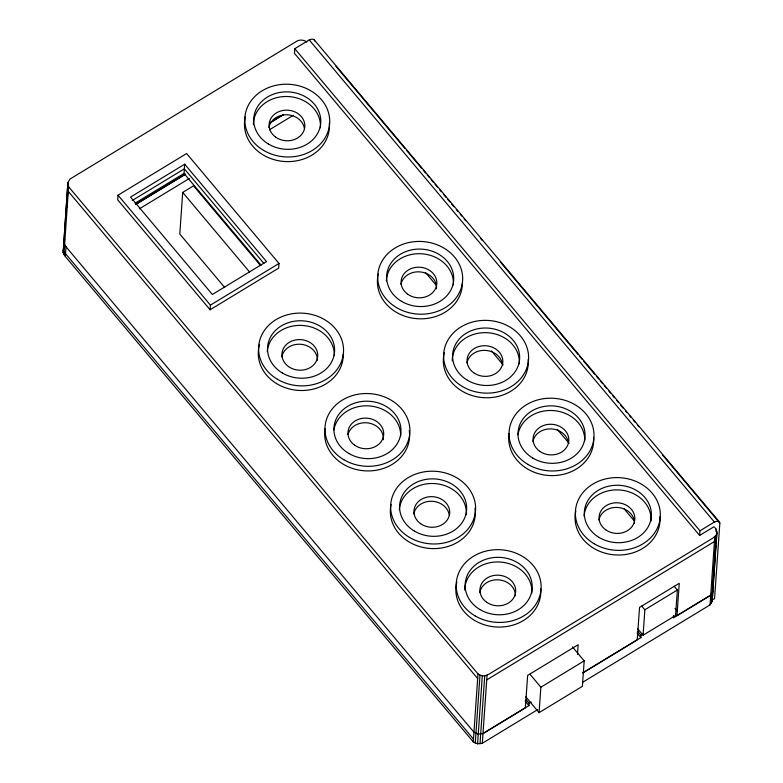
<?xml version="1.0" encoding="UTF-8"?>
<svg xmlns="http://www.w3.org/2000/svg" width="783" height="783" viewBox="0 0 783 783"><rect width="100%" height="100%" fill="white"/><g stroke="black" fill="none" stroke-linecap="round" stroke-linejoin="round"><path stroke-width="1.17" d="M537.686 709.623L482.328 743.263L477.581 743.801L473.275 741.883L65.322 256.481L63.159 252.762L67.876 182.684L70.01 179.043L295.749 41.822C298.94 39.365 303.687 39.502 306.789 42.028M582.601 682.326L710.034 604.897L712.187 601.256L716.905 533.262L716.181 529.181L714.781 527.458M65.322 256.481L65.997 246.772L63.834 243.053L64.539 238.991L64.412 241.418M582.689 672.979L640.895 637.626L641.052 635.316L638.028 631.715M63.159 252.762L67.876 182.684M65.214 229.282L65.39 226.855M65.978 218.349L66.154 215.922M66.741 207.426L66.917 204.999M67.504 196.504L67.759 192.853M68.268 185.571L68.522 181.93M63.903 254.759L68.61 186.755L67.876 184.759M118.027 195.212L117.704 199.831L210.098 309.774L278.689 268.099L279.012 263.47L186.618 153.537L118.027 195.212L210.421 305.145L210.098 309.774M260.416 265.417L193.538 185.835L182.703 192.412L179.796 234.039L224.643 287.41M261.15 265.212L184.034 173.454L184.68 164.205L130.536 197.101L212.369 294.477L266.514 261.581L184.68 164.205M314.668 41.039A10.071 4.023 -40 0 0 309.216 39.923L294.77 48.693L294.447 53.322L699.63 535.445L714.067 526.675M473.275 741.883L477.992 673.918L68.61 186.755M475.261 743.126L479.979 675.161L477.992 673.918M477.581 743.801L482.299 675.837L479.979 675.161M480.018 743.85L484.726 675.886L489.032 674.124L712.843 538.127L716.171 535.229L716.905 533.262M482.328 743.263L487.046 675.289M64.578 238.991L63.805 243.043L64.529 245.04L473.921 732.193L478.217 734.111L483.013 733.544L528.975 705.61L529.142 703.3L526.117 699.708M572.451 646.915L584.187 660.872L582.405 686.309L539.086 712.638L540.867 687.2L529.915 674.163M577.492 654.373L578.167 644.722L527.634 675.426L525.364 707.803L482.974 733.573M674.192 586.291L677.344 590.03L675.563 615.467L643.078 635.209L644.849 609.771L641.708 606.032M673.527 615.555L673.36 617.865L710.71 595.188L712.863 591.547M712.833 591.537L710.7 595.178L676.972 615.673L679.243 583.296L639.535 607.422L637.264 639.799L583.178 672.675M699.63 535.445L699.953 530.825L294.77 48.693M710.034 604.897L714.771 536.903M716.014 531.5L716.181 529.181M711.444 603.223L716.171 535.229M712.863 589.462L712.187 601.256M712.922 588.248L715.124 556.674M715.3 554.247L715.887 545.751M716.063 543.324L716.905 531.177M662.408 454.825L719.841 523.161L714.566 598.545L712.55 599.778M63.159 250.677L63.893 248.71M135.939 204.265L185.082 174.403M269.773 122.941L283.358 114.68M486.723 679.918L714.448 541.533M529.142 703.3L531.197 702.048M641.052 635.316L643.088 634.083M132.288 200.468L184.357 168.825L263.832 263.391M135.087 203.189L184.034 173.454M135.665 204.441L185.62 174.09M269.929 122.862L283.456 114.641M139.335 208.846L189.3 178.495M269.44 129.802L293.38 115.248M210.421 305.145L279.012 263.47M699.953 530.825L714.39 522.046A10.071 4.023 -40 0 1 719.841 523.161M644.849 609.771L677.344 590.03M540.867 687.2L584.187 660.872M482.299 675.837L484.726 675.886M475.937 733.417L478.256 734.092M314.237 39.835L719.411 521.958M335.907 66.31L405.144 148.692M406.72 150.571L421.665 168.355M423.241 170.224L425.6 173.033M427.175 174.912L429.534 177.721M431.1 179.591L433.469 182.4M435.035 184.269L437.403 187.078M439.762 189.887L441.328 191.757M443.697 194.566L446.056 197.375M447.631 199.254L449.99 202.053M451.556 203.932L453.925 206.741M456.283 209.55L457.849 211.42M460.218 214.229L461.784 216.098M464.153 218.907L465.719 220.777M480.674 238.57L482.24 240.44M500.337 261.972L578.226 354.65M579.802 356.529L582.16 359.338M583.736 361.208L594.747 374.313M596.323 376.183L598.682 378.992M600.258 380.861L602.616 383.67M604.192 385.549L606.551 388.358M608.91 391.167L610.486 393.037M612.844 395.846L614.42 397.715M616.779 400.524L618.355 402.393M620.713 405.202L623.072 408.012M625.431 410.821L627.007 412.7M629.366 415.499L630.941 417.378M633.3 420.187L634.876 422.057M637.235 424.866L638.811 426.735M309.216 39.923L714.39 522.046M425.433 272.425L436.425 285.501M491.381 350.882L503.156 364.898M557.32 429.348L569.094 443.364M624.041 508.754L634.25 520.891M675.034 608.352L677.295 611.053M675.465 613.872L676.972 615.673M637.568 628.661L643.078 635.209M637.088 633.104L640.895 637.626M182.703 192.412L249.591 272.004M525.794 696.811L539.086 712.638M525.129 701.03L528.975 705.61M68.287 191.385L477.669 678.548M473.47 739.113L64.098 251.989M464.799 590.147A33.561 28.707 4 0 1 499.407 561.988A33.561 28.707 4 0 1 531.804 593.23M540.71 588.826A42.517 36.361 4 0 1 495.208 626.919A42.517 36.361 4 0 1 456.881 581.955M253.389 124.683A33.561 28.707 4 0 1 287.997 96.534A33.561 28.707 4 0 1 320.404 127.766M329.31 123.371A42.517 36.361 4 0 1 283.808 161.455A42.517 36.361 4 0 1 245.48 116.501M386.342 280.901A33.561 28.707 4 0 1 421.518 253.78A33.561 28.707 4 0 1 453.337 284.983M462.352 283.632A42.517 36.361 4 0 1 416.742 318.671A42.517 36.361 4 0 1 377.778 276.702M377.954 275.704A42.517 36.361 4 0 1 378.414 273.717M267.277 351.577A33.561 28.707 4 0 1 302.395 325.454A33.561 28.707 4 0 1 334.272 355.658M343.228 354.288A42.517 36.361 4 0 1 295.847 390.169A42.517 36.361 4 0 1 259.565 344.403M452.261 360.836A33.561 28.707 4 0 1 486.86 332.687A33.561 28.707 4 0 1 519.266 363.919M528.173 359.514A42.517 36.361 4 0 1 482.671 397.607A42.517 36.361 4 0 1 444.343 352.644M399.33 509.674A33.561 28.707 4 0 1 435.035 483.6A33.561 28.707 4 0 1 466.267 514.764M474.938 508.333A42.517 36.361 4 0 1 431.453 548.56A42.517 36.361 4 0 1 391.099 504.487M333.891 430.014A33.561 28.707 4 0 1 369.938 405.976A33.561 28.707 4 0 1 400.642 436.092M409.255 430.66A42.517 36.361 4 0 1 366.953 470.926A42.517 36.361 4 0 1 325.033 428.81M584.069 516.075A33.561 28.707 4 0 1 619.774 489.992A33.561 28.707 4 0 1 650.996 521.155M659.903 516.751A42.517 36.361 4 0 1 614.998 554.893A42.517 36.361 4 0 1 575.828 510.878M517.984 434.682A33.561 28.707 4 0 1 554.031 410.635A33.561 28.707 4 0 1 584.735 440.751M593.583 437.354A42.517 36.361 4 0 1 549.862 475.555A42.517 36.361 4 0 1 509.116 433.469M532.949 441.514A17.901 15.308 4 0 1 551.036 428.888A17.901 15.308 4 0 1 568.409 442.884M281.831 356.842A17.901 15.308 4 0 1 301.093 344.295A17.901 15.308 4 0 1 317.389 360.209M466.952 362.989A17.901 15.308 4 0 1 485.039 350.363A17.901 15.308 4 0 1 502.412 364.349M413.825 513.902A17.901 15.308 4 0 1 431.913 501.277A17.901 15.308 4 0 1 449.285 515.263M400.955 284.464A17.901 15.308 4 0 1 420.804 271.975A17.901 15.308 4 0 1 436.454 288.829M479.813 592.428A17.901 15.308 4 0 1 499.074 579.88A17.901 15.308 4 0 1 515.38 595.804M598.946 520.049A17.901 15.308 4 0 1 618.198 507.492A17.901 15.308 4 0 1 634.504 523.416M348.044 434.399A17.901 15.308 4 0 1 368.245 422.967A17.901 15.308 4 0 1 383.318 439.743M268.97 127.404A17.901 15.308 4 0 1 287.058 114.778A17.901 15.308 4 0 1 304.43 128.764M479.989 609.575A33.561 28.707 4 0 0 532.127 588.601A33.561 28.707 4 0 0 483.865 560.002A33.561 28.707 4 0 0 479.989 609.575M475.017 615.849A42.517 36.361 4 0 0 541.053 589.276A42.517 36.361 4 0 0 479.92 553.052A42.517 36.361 4 0 0 475.017 615.849M268.589 144.121A33.561 28.707 4 0 0 320.727 123.146A33.561 28.707 4 0 0 272.464 94.547A33.561 28.707 4 0 0 268.589 144.121M263.607 150.385A42.517 36.361 4 0 0 329.643 123.822A42.517 36.361 4 0 0 268.51 87.598A42.517 36.361 4 0 0 263.607 150.385M401.522 301.328A33.561 28.707 4 0 0 453.66 280.353A33.561 28.707 4 0 0 405.398 251.754A33.561 28.707 4 0 0 401.522 301.328M396.541 307.602A42.517 36.361 4 0 0 462.577 281.038A42.517 36.361 4 0 0 401.444 244.815A42.517 36.361 4 0 0 396.541 307.602M282.399 373.011A33.561 28.707 4 0 0 334.537 352.037A33.561 28.707 4 0 0 286.275 323.438A33.561 28.707 4 0 0 282.399 373.011M277.417 379.275A42.517 36.361 4 0 0 343.463 352.712A42.517 36.361 4 0 0 282.33 316.489A42.517 36.361 4 0 0 277.417 379.275M467.451 380.264A33.561 28.707 4 0 0 519.589 359.289A33.561 28.707 4 0 0 471.327 330.69A33.561 28.707 4 0 0 467.451 380.264M462.469 386.538A42.517 36.361 4 0 0 528.515 359.965A42.517 36.361 4 0 0 467.382 323.741A42.517 36.361 4 0 0 462.469 386.538M414.452 531.109A33.561 28.707 4 0 0 466.59 510.134A33.561 28.707 4 0 0 418.328 481.535A33.561 28.707 4 0 0 414.452 531.109M409.48 537.383A42.517 36.361 4 0 0 475.516 510.81A42.517 36.361 4 0 0 414.383 474.586A42.517 36.361 4 0 0 409.48 537.383M348.778 453.435A33.561 28.707 4 0 0 400.906 432.461A33.561 28.707 4 0 0 352.644 403.862A33.561 28.707 4 0 0 348.778 453.435M343.796 459.709A42.517 36.361 4 0 0 409.832 433.136A42.517 36.361 4 0 0 348.699 396.912A42.517 36.361 4 0 0 343.796 459.709M599.191 537.5A33.561 28.707 4 0 0 651.319 516.526A33.561 28.707 4 0 0 603.057 487.926A33.561 28.707 4 0 0 599.191 537.5M594.209 543.774A42.517 36.361 4 0 0 660.245 517.211A42.517 36.361 4 0 0 599.112 480.977A42.517 36.361 4 0 0 594.209 543.774M532.861 458.104A33.561 28.707 4 0 0 584.999 437.129A33.561 28.707 4 0 0 536.737 408.53A33.561 28.707 4 0 0 532.861 458.104M527.889 464.378A42.517 36.361 4 0 0 593.925 437.805A42.517 36.361 4 0 0 532.792 401.581A42.517 36.361 4 0 0 527.889 464.378M539.732 451.302A17.901 15.308 4 0 0 568.624 442.258A17.901 15.308 4 0 0 544.488 425.169A17.901 15.308 4 0 0 539.732 451.302M473.735 372.777A17.901 15.308 4 0 0 502.627 363.723A17.901 15.308 4 0 0 478.491 346.634A17.901 15.308 4 0 0 473.735 372.777M288.614 366.63A17.901 15.308 4 0 0 317.506 357.577A17.901 15.308 4 0 0 293.371 340.497A17.901 15.308 4 0 0 288.614 366.63M407.747 294.242A17.901 15.308 4 0 0 436.63 285.198A17.901 15.308 4 0 0 412.494 268.109A17.901 15.308 4 0 0 407.747 294.242M354.611 445.155A17.901 15.308 4 0 0 383.504 436.111A17.901 15.308 4 0 0 359.368 419.022A17.901 15.308 4 0 0 354.611 445.155M420.608 523.68A17.901 15.308 4 0 0 449.501 514.637A17.901 15.308 4 0 0 425.355 497.548A17.901 15.308 4 0 0 420.608 523.68M605.729 529.827A17.901 15.308 4 0 0 634.621 520.783A17.901 15.308 4 0 0 610.476 503.694A17.901 15.308 4 0 0 605.729 529.827M486.605 602.215A17.901 15.308 4 0 0 515.498 593.171A17.901 15.308 4 0 0 491.352 576.082A17.901 15.308 4 0 0 486.605 602.215M275.753 137.182A17.901 15.308 4 0 0 304.646 128.138A17.901 15.308 4 0 0 280.51 111.049A17.901 15.308 4 0 0 275.753 137.182"/></g></svg>
